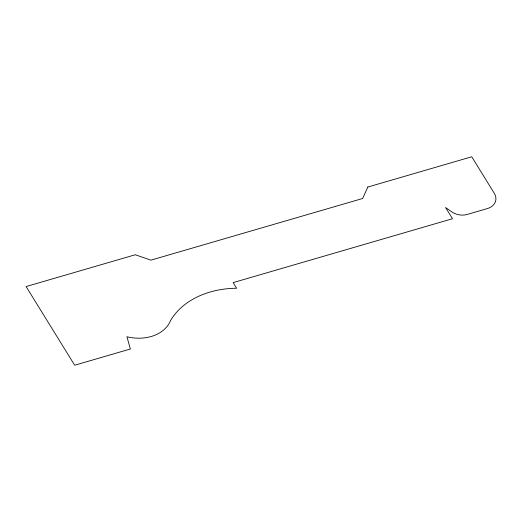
<?xml version="1.0" encoding="UTF-8"?>
<svg xmlns="http://www.w3.org/2000/svg" width="522" height="522" viewBox="0 0 522 522"><rect width="100%" height="100%" fill="white"/><g stroke="black" fill="none" stroke-linecap="round" stroke-linejoin="round"><path stroke-width="0.78" d="M367.847 187.033L362.607 198.504L150.923 260.152L135.276 254.762L26.1 286.558L74.672 365.224L130.376 349.003L126.918 336.749A37.871 28.364 11.7 0 0 170.446 320.756A84.14 63.012 11.7 0 1 236.623 288.229L233.151 282.611L452.496 218.731L445.553 207.495L451.974 211.991A14.453 10.825 11.7 0 0 466.694 214.594L487.307 208.591A15.699 11.758 11.7 0 0 494.295 193.303L471.744 156.776L367.847 187.033"/></g></svg>
